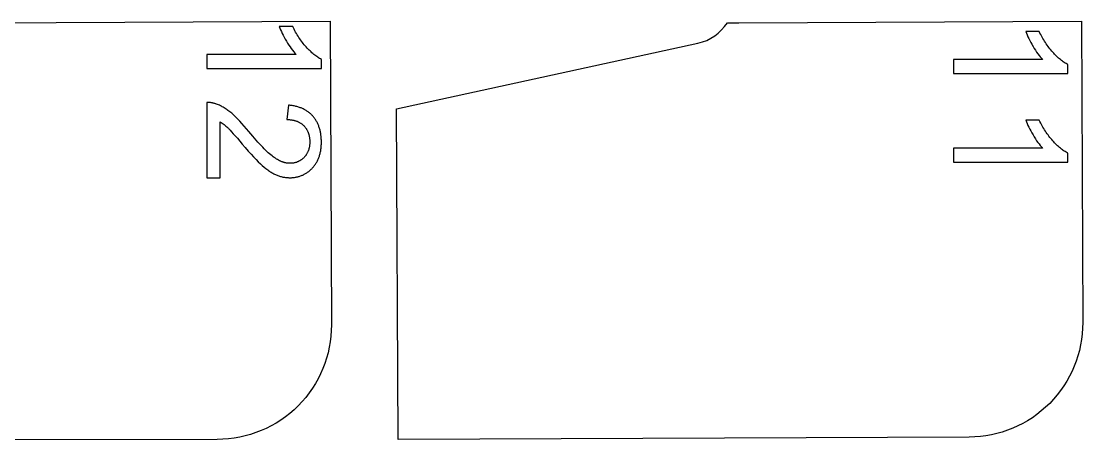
# Model space of a CAD drawing. Extents: x -8894 to -3022, y 6798 to 8329.
# Drawn here: x -7767.3 to -7302.5, y 8145.9 to 8329.3 of the extents above; entities that cross this region are included whole.
import ezdxf

# ---------------------------------------------------------------- set-up
doc = ezdxf.new("R2010")
doc.units = 0
doc.layers.add('LAYER_03', color=7, linetype='CONTINUOUS')
doc.layers.add('STEVILKE', color=7, linetype='CONTINUOUS')

msp = doc.modelspace()

# ---------------------------------------------------------------- linework, layer by layer
at = {"layer": 'LAYER_03'}
msp.add_lwpolyline([(-7782.02, 8328.63), (-7632.02, 8329.28), (-7631.44, 8196.29, -0.415282), (-7681.41, 8146.07), (-7931.23, 8145.9)], format="xyb", dxfattribs=at)
msp.add_lwpolyline([(-7352.28, 8147.06), (-7602.27, 8145.98), (-7602.9, 8290.9), (-7470.97, 8319.65, 0.199698), (-7458.11, 8328.61), (-7453.06, 8328.63), (-7303.06, 8329.28), (-7302.49, 8197.28, -0.414214)], format="xyb", close=True, dxfattribs=at)
at = {"layer": 'STEVILKE'}
for points in [[(-7646.92, 8314.74), (-7686.01, 8314.74), (-7686.01, 8308.6), (-7635.84, 8308.6), (-7635.84, 8312.56), (-7636.25, 8312.77), (-7636.66, 8312.99), (-7637.06, 8313.24), (-7637.47, 8313.5), (-7637.89, 8313.78), (-7638.3, 8314.08), (-7638.72, 8314.39), (-7639.13, 8314.72), (-7639.55, 8315.07), (-7639.97, 8315.44), (-7640.39, 8315.82), (-7640.81, 8316.23), (-7641.24, 8316.65), (-7641.67, 8317.08), (-7642.09, 8317.54), (-7642.52, 8318.01), (-7642.95, 8318.5), (-7643.37, 8318.99), (-7643.78, 8319.5), (-7644.18, 8320.02), (-7644.57, 8320.54), (-7644.96, 8321.08), (-7645.34, 8321.63), (-7645.71, 8322.19), (-7646.07, 8322.75), (-7646.43, 8323.33), (-7646.77, 8323.92), (-7647.11, 8324.52), (-7647.44, 8325.12), (-7647.76, 8325.74), (-7648.08, 8326.37), (-7648.39, 8327.01), (-7654.32, 8327.01), (-7654.04, 8326.28), (-7653.72, 8325.53), (-7653.37, 8324.76), (-7653, 8323.96), (-7652.58, 8323.14), (-7652.14, 8322.3), (-7651.66, 8321.44), (-7651.15, 8320.55), (-7650.62, 8319.67), (-7650.09, 8318.84), (-7649.56, 8318.05), (-7649.03, 8317.3), (-7648.5, 8316.59), (-7647.98, 8315.93), (-7647.45, 8315.31), (-7647.18, 8315.02)], [(-7320.06, 8312.46), (-7359.15, 8312.46), (-7359.15, 8306.32), (-7308.98, 8306.32), (-7308.98, 8310.28), (-7309.39, 8310.48), (-7309.79, 8310.71), (-7310.2, 8310.96), (-7310.61, 8311.22), (-7311.02, 8311.5), (-7311.44, 8311.79), (-7311.85, 8312.11), (-7312.27, 8312.44), (-7312.69, 8312.79), (-7313.11, 8313.16), (-7313.53, 8313.54), (-7313.95, 8313.94), (-7314.38, 8314.36), (-7314.8, 8314.8), (-7315.23, 8315.26), (-7315.66, 8315.73), (-7316.09, 8316.22), (-7316.51, 8316.71), (-7316.92, 8317.22), (-7317.32, 8317.74), (-7317.71, 8318.26), (-7318.1, 8318.8), (-7318.48, 8319.35), (-7318.85, 8319.9), (-7319.21, 8320.47), (-7319.56, 8321.05), (-7319.91, 8321.64), (-7320.25, 8322.23), (-7320.58, 8322.84), (-7320.9, 8323.46), (-7321.22, 8324.09), (-7321.52, 8324.73), (-7327.45, 8324.73), (-7327.17, 8324), (-7326.86, 8323.25), (-7326.51, 8322.48), (-7326.13, 8321.68), (-7325.72, 8320.86), (-7325.27, 8320.02), (-7324.8, 8319.16), (-7324.28, 8318.27), (-7323.76, 8317.39), (-7323.23, 8316.56), (-7322.7, 8315.77), (-7322.17, 8315.02), (-7321.64, 8314.31), (-7321.11, 8313.65), (-7320.59, 8313.03), (-7320.32, 8312.74)], [(-7686.01, 8293.68), (-7686.01, 8260.65), (-7680.12, 8260.65), (-7680.12, 8285.15), (-7679.7, 8284.89), (-7679.28, 8284.61), (-7678.87, 8284.31), (-7678.45, 8284), (-7678.04, 8283.66), (-7677.62, 8283.31), (-7677.21, 8282.95), (-7676.79, 8282.56), (-7676.58, 8282.35), (-7676.33, 8282.11), (-7675.78, 8281.53), (-7675.13, 8280.83), (-7674.4, 8280.01), (-7673.56, 8279.06), (-7672.64, 8277.99), (-7670.51, 8275.48), (-7669.15, 8273.88), (-7667.86, 8272.4), (-7666.65, 8271.05), (-7665.51, 8269.8), (-7664.45, 8268.68), (-7663.46, 8267.68), (-7662.55, 8266.79), (-7661.71, 8266.02), (-7660.92, 8265.33), (-7660.13, 8264.7), (-7659.74, 8264.4), (-7659.35, 8264.11), (-7658.97, 8263.84), (-7658.58, 8263.58), (-7658.2, 8263.33), (-7657.83, 8263.09), (-7657.45, 8262.87), (-7657.08, 8262.66), (-7656.71, 8262.46), (-7656.34, 8262.28), (-7655.97, 8262.1), (-7655.61, 8261.94), (-7655.25, 8261.8), (-7654.89, 8261.66), (-7654.52, 8261.53), (-7654.16, 8261.41), (-7653.79, 8261.3), (-7653.42, 8261.2), (-7653.06, 8261.11), (-7652.69, 8261.02), (-7652.32, 8260.95), (-7651.95, 8260.89), (-7651.58, 8260.84), (-7651.21, 8260.79), (-7650.84, 8260.76), (-7650.46, 8260.74), (-7650.09, 8260.72), (-7649.71, 8260.72), (-7649.35, 8260.72), (-7648.98, 8260.73), (-7648.63, 8260.75), (-7648.27, 8260.78), (-7647.92, 8260.82), (-7647.57, 8260.86), (-7647.23, 8260.92), (-7646.89, 8260.98), (-7646.55, 8261.05), (-7646.22, 8261.13), (-7645.89, 8261.21), (-7645.56, 8261.31), (-7645.24, 8261.41), (-7644.92, 8261.52), (-7644.61, 8261.64), (-7644.3, 8261.77), (-7643.99, 8261.9), (-7643.69, 8262.04), (-7643.39, 8262.2), (-7643.09, 8262.35), (-7642.8, 8262.52), (-7642.51, 8262.7), (-7642.22, 8262.88), (-7641.94, 8263.08), (-7641.67, 8263.28), (-7641.39, 8263.48), (-7641.12, 8263.7), (-7640.86, 8263.93), (-7640.59, 8264.16), (-7640.34, 8264.4), (-7640.08, 8264.65), (-7639.83, 8264.91), (-7639.59, 8265.17), (-7639.35, 8265.45), (-7639.12, 8265.72), (-7638.9, 8266), (-7638.68, 8266.29), (-7638.48, 8266.59), (-7638.28, 8266.89), (-7638.09, 8267.19), (-7637.9, 8267.5), (-7637.73, 8267.82), (-7637.56, 8268.15), (-7637.4, 8268.48), (-7637.25, 8268.81), (-7637.1, 8269.15), (-7636.97, 8269.5), (-7636.84, 8269.85), (-7636.72, 8270.21), (-7636.61, 8270.57), (-7636.5, 8270.95), (-7636.4, 8271.32), (-7636.31, 8271.7), (-7636.23, 8272.09), (-7636.16, 8272.49), (-7636.09, 8272.88), (-7636.03, 8273.29), (-7635.98, 8273.7), (-7635.94, 8274.12), (-7635.91, 8274.54), (-7635.88, 8274.97), (-7635.86, 8275.41), (-7635.85, 8275.85), (-7635.84, 8276.29), (-7635.86, 8277.17), (-7635.88, 8277.6), (-7635.9, 8278.03), (-7635.93, 8278.45), (-7635.97, 8278.86), (-7636.02, 8279.27), (-7636.07, 8279.67), (-7636.14, 8280.07), (-7636.2, 8280.46), (-7636.28, 8280.85), (-7636.36, 8281.23), (-7636.45, 8281.6), (-7636.55, 8281.97), (-7636.66, 8282.33), (-7636.77, 8282.69), (-7636.89, 8283.04), (-7637.01, 8283.39), (-7637.15, 8283.73), (-7637.29, 8284.07), (-7637.44, 8284.39), (-7637.59, 8284.72), (-7637.75, 8285.04), (-7637.92, 8285.35), (-7638.1, 8285.66), (-7638.28, 8285.96), (-7638.48, 8286.25), (-7638.67, 8286.54), (-7638.88, 8286.82), (-7639.09, 8287.1), (-7639.31, 8287.38), (-7639.54, 8287.64), (-7639.78, 8287.9), (-7640.02, 8288.16), (-7640.26, 8288.4), (-7640.52, 8288.64), (-7640.78, 8288.88), (-7641.05, 8289.1), (-7641.32, 8289.32), (-7641.6, 8289.53), (-7641.89, 8289.74), (-7642.18, 8289.93), (-7642.48, 8290.13), (-7642.79, 8290.31), (-7643.1, 8290.49), (-7643.42, 8290.66), (-7643.75, 8290.82), (-7644.08, 8290.97), (-7644.42, 8291.12), (-7644.76, 8291.27), (-7645.12, 8291.4), (-7645.47, 8291.53), (-7645.84, 8291.65), (-7646.21, 8291.76), (-7646.59, 8291.87), (-7646.98, 8291.97), (-7647.37, 8292.06), (-7647.77, 8292.15), (-7648.17, 8292.23), (-7648.58, 8292.3), (-7649, 8292.36), (-7649.43, 8292.42), (-7649.86, 8292.47), (-7650.29, 8292.52), (-7650.94, 8286.21), (-7650.65, 8286.21), (-7650.36, 8286.2), (-7650.08, 8286.18), (-7649.8, 8286.16), (-7649.52, 8286.14), (-7649.25, 8286.11), (-7648.98, 8286.07), (-7648.72, 8286.03), (-7648.46, 8285.98), (-7648.2, 8285.93), (-7647.95, 8285.88), (-7647.7, 8285.82), (-7647.46, 8285.75), (-7647.22, 8285.68), (-7646.98, 8285.6), (-7646.75, 8285.52), (-7646.52, 8285.43), (-7646.3, 8285.34), (-7646.08, 8285.25), (-7645.86, 8285.14), (-7645.65, 8285.04), (-7645.44, 8284.92), (-7645.24, 8284.81), (-7645.04, 8284.68), (-7644.84, 8284.56), (-7644.65, 8284.42), (-7644.46, 8284.29), (-7644.28, 8284.14), (-7644.1, 8283.99), (-7643.92, 8283.84), (-7643.75, 8283.68), (-7643.58, 8283.52), (-7643.42, 8283.35), (-7643.26, 8283.18), (-7643.1, 8283), (-7642.96, 8282.83), (-7642.81, 8282.64), (-7642.68, 8282.46), (-7642.54, 8282.27), (-7642.42, 8282.08), (-7642.29, 8281.88), (-7642.18, 8281.68), (-7642.07, 8281.48), (-7641.96, 8281.28), (-7641.86, 8281.07), (-7641.76, 8280.85), (-7641.67, 8280.64), (-7641.59, 8280.42), (-7641.51, 8280.19), (-7641.43, 8279.97), (-7641.36, 8279.74), (-7641.29, 8279.5), (-7641.24, 8279.27), (-7641.18, 8279.03), (-7641.13, 8278.78), (-7641.09, 8278.53), (-7641.05, 8278.28), (-7641.01, 8278.03), (-7640.99, 8277.77), (-7640.96, 8277.51), (-7640.94, 8277.24), (-7640.93, 8276.98), (-7640.92, 8276.7), (-7640.92, 8276.43), (-7640.92, 8276.17), (-7640.93, 8275.91), (-7640.94, 8275.66), (-7640.96, 8275.41), (-7640.98, 8275.16), (-7641.01, 8274.91), (-7641.04, 8274.67), (-7641.08, 8274.43), (-7641.12, 8274.2), (-7641.17, 8273.96), (-7641.22, 8273.73), (-7641.27, 8273.51), (-7641.33, 8273.28), (-7641.4, 8273.06), (-7641.47, 8272.85), (-7641.55, 8272.63), (-7641.63, 8272.42), (-7641.71, 8272.21), (-7641.8, 8272.01), (-7641.9, 8271.81), (-7642, 8271.61), (-7642.11, 8271.41), (-7642.22, 8271.22), (-7642.33, 8271.03), (-7642.45, 8270.85), (-7642.57, 8270.66), (-7642.7, 8270.48), (-7642.84, 8270.31), (-7642.98, 8270.13), (-7643.12, 8269.96), (-7643.27, 8269.79), (-7643.43, 8269.63), (-7643.58, 8269.47), (-7643.74, 8269.31), (-7643.91, 8269.16), (-7644.07, 8269.02), (-7644.24, 8268.88), (-7644.41, 8268.74), (-7644.58, 8268.61), (-7644.75, 8268.49), (-7644.93, 8268.37), (-7645.1, 8268.25), (-7645.28, 8268.15), (-7645.47, 8268.04), (-7645.65, 8267.94), (-7645.84, 8267.85), (-7646.03, 8267.76), (-7646.22, 8267.67), (-7646.41, 8267.6), (-7646.61, 8267.52), (-7646.8, 8267.45), (-7647, 8267.39), (-7647.21, 8267.33), (-7647.41, 8267.28), (-7647.62, 8267.23), (-7647.83, 8267.19), (-7648.04, 8267.15), (-7648.25, 8267.11), (-7648.47, 8267.09), (-7648.68, 8267.06), (-7648.9, 8267.05), (-7649.13, 8267.03), (-7649.35, 8267.03), (-7649.58, 8267.02), (-7649.8, 8267.03), (-7650.01, 8267.03), (-7650.23, 8267.05), (-7650.45, 8267.07), (-7650.68, 8267.09), (-7650.9, 8267.12), (-7651.12, 8267.16), (-7651.34, 8267.2), (-7651.57, 8267.25), (-7651.79, 8267.3), (-7652.02, 8267.36), (-7652.25, 8267.43), (-7652.47, 8267.5), (-7652.7, 8267.57), (-7652.93, 8267.65), (-7653.16, 8267.74), (-7653.39, 8267.83), (-7653.62, 8267.93), (-7653.86, 8268.03), (-7654.09, 8268.14), (-7654.32, 8268.26), (-7654.56, 8268.38), (-7655.03, 8268.63), (-7655.51, 8268.91), (-7655.99, 8269.21), (-7656.47, 8269.54), (-7656.96, 8269.89), (-7657.46, 8270.26), (-7657.98, 8270.68), (-7658.52, 8271.14), (-7659.08, 8271.65), (-7659.67, 8272.19), (-7660.27, 8272.78), (-7660.9, 8273.4), (-7661.55, 8274.07), (-7662.23, 8274.78), (-7662.92, 8275.53), (-7663.64, 8276.32), (-7664.37, 8277.15), (-7665.13, 8278.03), (-7665.91, 8278.94), (-7667.54, 8280.89), (-7668.6, 8282.17), (-7669.62, 8283.36), (-7670.62, 8284.48), (-7671.58, 8285.53), (-7672.51, 8286.49), (-7673.41, 8287.38), (-7674.27, 8288.19), (-7675.11, 8288.92), (-7675.52, 8289.26), (-7675.93, 8289.59), (-7676.34, 8289.91), (-7676.75, 8290.22), (-7677.16, 8290.51), (-7677.57, 8290.79), (-7677.99, 8291.06), (-7678.4, 8291.32), (-7678.82, 8291.57), (-7679.24, 8291.8), (-7679.65, 8292.02), (-7680.07, 8292.23), (-7680.49, 8292.43), (-7680.91, 8292.62), (-7681.33, 8292.8), (-7681.75, 8292.96), (-7682.01, 8293.05), (-7682.27, 8293.14), (-7682.53, 8293.22), (-7682.79, 8293.3), (-7683.05, 8293.37), (-7683.31, 8293.43), (-7683.57, 8293.48), (-7683.84, 8293.53), (-7684.11, 8293.57), (-7684.38, 8293.61), (-7684.65, 8293.63), (-7684.92, 8293.66), (-7685.19, 8293.67), (-7685.46, 8293.68), (-7685.74, 8293.68)], [(-7320.06, 8273.64), (-7359.15, 8273.64), (-7359.15, 8267.5), (-7308.98, 8267.5), (-7308.98, 8271.46), (-7309.39, 8271.66), (-7309.79, 8271.89), (-7310.2, 8272.13), (-7310.61, 8272.4), (-7311.02, 8272.68), (-7311.44, 8272.97), (-7311.85, 8273.29), (-7312.27, 8273.62), (-7312.69, 8273.97), (-7313.11, 8274.34), (-7313.53, 8274.72), (-7313.95, 8275.12), (-7314.38, 8275.54), (-7314.8, 8275.98), (-7315.23, 8276.44), (-7315.66, 8276.91), (-7316.09, 8277.39), (-7316.51, 8277.89), (-7316.92, 8278.4), (-7317.32, 8278.92), (-7317.71, 8279.44), (-7318.1, 8279.98), (-7318.48, 8280.53), (-7318.85, 8281.08), (-7319.21, 8281.65), (-7319.56, 8282.23), (-7319.91, 8282.82), (-7320.25, 8283.41), (-7320.58, 8284.02), (-7320.9, 8284.64), (-7321.22, 8285.27), (-7321.52, 8285.91), (-7327.45, 8285.91), (-7327.17, 8285.18), (-7326.86, 8284.43), (-7326.51, 8283.66), (-7326.13, 8282.86), (-7325.72, 8282.04), (-7325.27, 8281.2), (-7324.8, 8280.34), (-7324.28, 8279.45), (-7323.76, 8278.57), (-7323.23, 8277.74), (-7322.7, 8276.94), (-7322.17, 8276.2), (-7321.64, 8275.49), (-7321.11, 8274.83), (-7320.59, 8274.21), (-7320.32, 8273.92)]]:
    msp.add_lwpolyline(points, close=True, dxfattribs=at)

doc.saveas('drawing.dxf')
